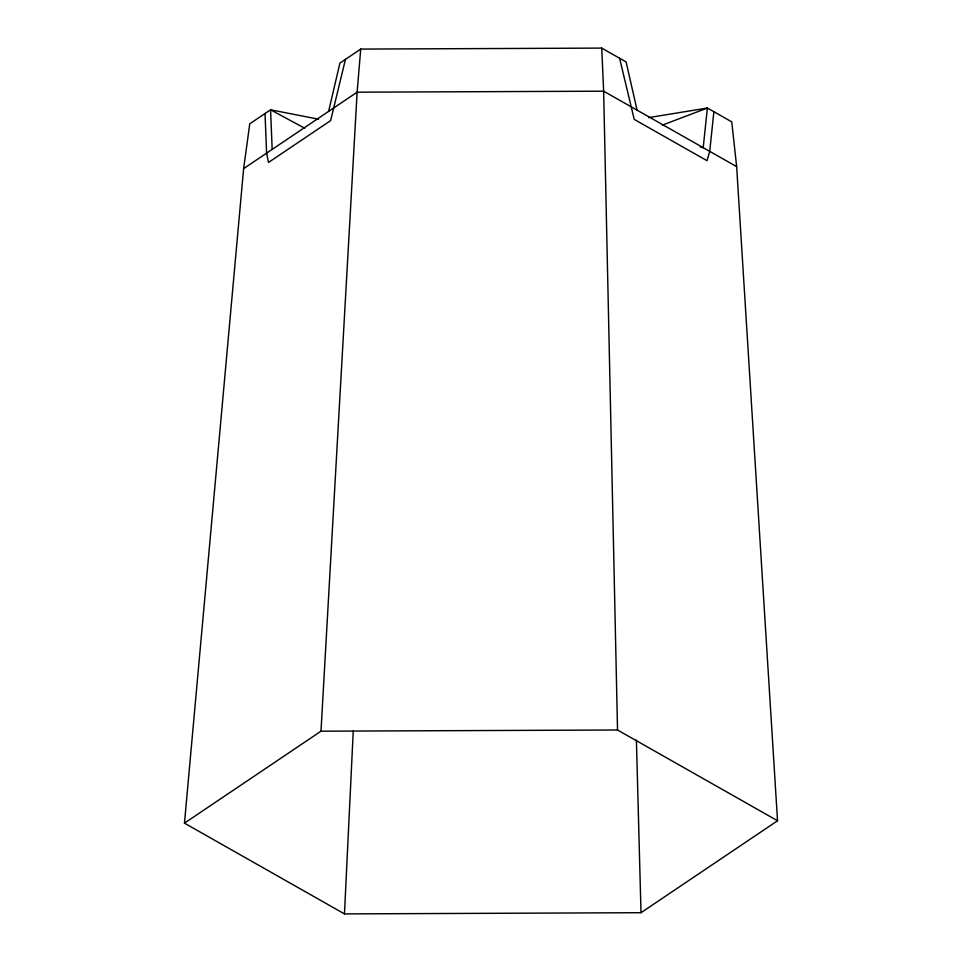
<?xml version="1.0" encoding="UTF-8"?>
<svg xmlns="http://www.w3.org/2000/svg" width="962" height="962" viewBox="0 0 962 962"><rect width="100%" height="100%" fill="white"/><g stroke="black" fill="none" stroke-linecap="round" stroke-linejoin="round"><path stroke-width="1.44" d="M648.665 117.604L707.383 108.033L731.757 121.861L736.651 166.642L777.536 820.754L641.005 912.71L344.468 913.9L353.246 731.084M344.468 913.9L184.463 823.147L320.995 731.192L357.13 92.184L360.726 49.074L601.731 48.1L626.106 61.929L637.084 110.161M184.463 823.147L243.626 168.627L249.759 123.797L270.575 109.788L318.554 119.204M713.876 111.712L709.716 151.371L707.022 160.69L634.211 119.384L619.6 58.237M328.595 111.412L339.923 63.083L360.726 49.074M345.466 59.343L330.627 120.611L268.482 162.458L266.606 153.15L265.019 113.528M243.626 168.627L357.13 92.184L603.643 91.198L736.651 166.642M662.481 125.06L707.383 108.033L703.21 147.679L700.288 147.006M320.995 731.192L617.532 730.002L777.536 820.754M304.786 128.271L270.575 109.788L272.162 149.411M601.731 48.1L603.643 91.198L617.532 730.002M636.399 740.043L641.005 912.71"/></g></svg>
